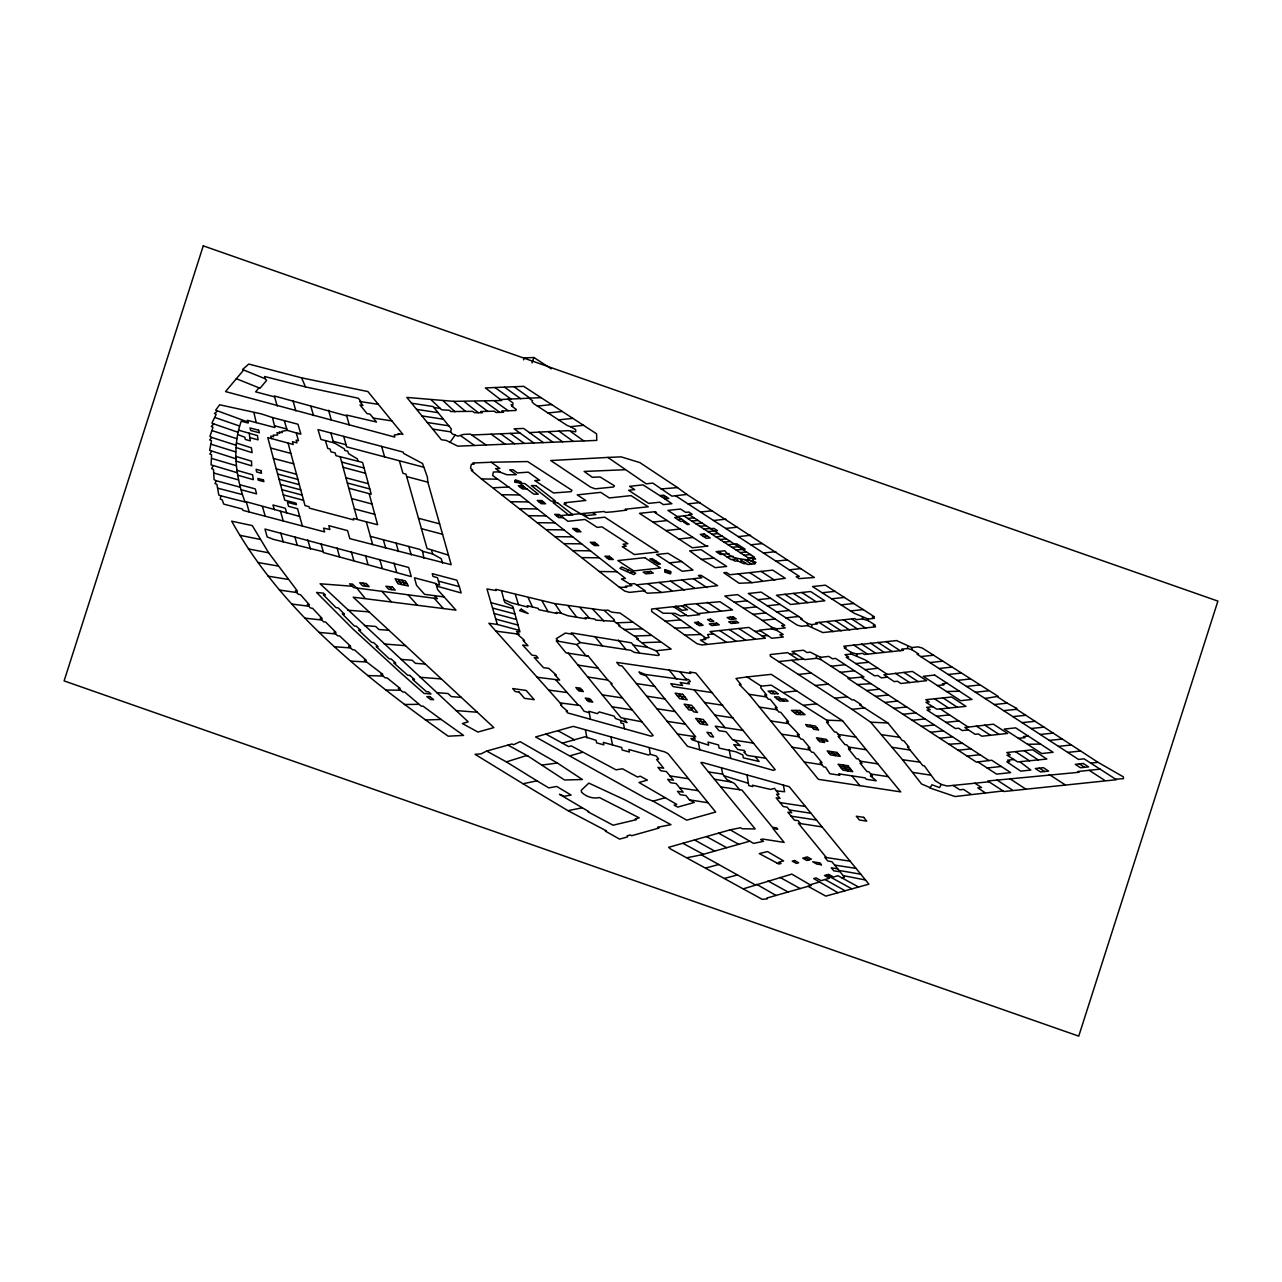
<?xml version="1.0" encoding="UTF-8"?>
<svg xmlns="http://www.w3.org/2000/svg" width="1282" height="1282" viewBox="0 0 1282 1282"><rect width="100%" height="100%" fill="white"/><g stroke="black" fill="none" stroke-linecap="round" stroke-linejoin="round"><path stroke-width="1.5" d="M348.768 488.218L371.219 494.195L362.582 462.465L358.047 461.264L357.309 458.844L348.544 453.652L347.807 451.216L344.81 450.447L344.361 448.892L334.394 442.963L320.917 439.438L318 429.582L403.237 452.113L403.638 453.443L422.547 463.507L427.371 477L427.835 482.176L451.184 564.705L349.794 538.616L347.582 530.636L328.785 525.652L329.907 529.514L323.561 528.12L324.618 531.934L302.44 526.037L299.668 516.406L244.798 501.358C235.471 476.007 232.138 447.114 241.224 421.201L248.163 423.028L247.346 420.288L274.925 427.515L272.425 417.531L261.304 413.878L219.639 404.775L215.632 410.192L247.859 422.002M236.032 458.796L209.671 450.351L211.466 440.704L209.671 439.918L211.786 437.466L236.289 445.319M211.594 451.408L209.847 454.036L211.578 454.757L211.065 464.853L237.426 472.786M213.02 465.831L211.642 468.635L213.501 469.372L214.078 479.676L216.081 480.702L215.072 483.586L216.882 484.292L218.837 495.124L220.808 495.813L220.328 499.147L222.171 499.804L223.757 504.114L242.458 509.034L242.891 510.332L302.44 526.037M211.786 437.466L209.96 436.409L212.988 427.243L211.242 426.457L213.822 423.925L238.148 432.338M604.287 610.424L607.924 610.136L611.754 612.187L620.119 613.068L671.159 649.093L656.096 650.743L647.714 647.394L636.657 638.789L638.34 638.724L618.821 625.937L619.927 625.472L614.11 621.289L614.431 619.895L604.287 610.424L554.785 603.63L495.813 589.319L496.102 590.537L486.968 588.951L497.32 624.446L519.514 630.44L519.931 631.898L516.486 631.465L519.178 634.237L495.91 631.129M761.171 686.142L760.787 687.825L766.716 695.084L764.745 694.78L768.303 699.155L770.338 699.459L777.132 707.888L775.241 707.6L778.815 711.975L780.706 712.263L788.51 721.702L786.475 721.397L799.391 734.971L797.276 734.65L800.913 739.041L802.82 739.329L810.048 748.079L808.029 747.775L811.618 752.149L813.573 752.454L822.05 762.806L820.079 762.518L823.701 766.892L825.624 767.181L829.839 773.719L839.838 775.241L838.7 773.847L865.094 777.87L866.215 779.264L876.215 780.786L870.494 775.882L872.449 776.171L868.892 771.796L866.92 771.508L860.03 763.078L861.985 763.367L858.411 758.992L856.456 758.704L848.476 748.944L850.447 749.249L848.652 747.069L846.857 744.874L844.902 744.57L838.156 736.333L840.127 736.637L836.537 732.246L834.566 731.958L826.537 722.103L828.493 722.407L826.65 720.163L771.299 685.181L761.171 686.142L747.037 676.944L735.98 678.466L741.076 684.7L739.361 684.444L748.928 694.283L818.381 779.328L900.749 791.891L842.578 720.772L771.283 674.348L747.037 676.944M485.974 444.934L470.43 434.117L463.395 434.406L457.978 436.168L452.306 433.925L450.607 431.842L451.344 428.909L433.092 406.554L411.538 403.189L406.843 397.42L453.62 401.346L501.711 400.529L485.349 387.917L523.697 386.347L596.579 433.829L596.787 440.399L457.802 446.168L446.473 440.511L441.361 439.71L411.538 403.189M984.993 698.466L998.133 696.35L922.255 648.019L918.088 646.865L911.855 647.554L896.551 640.567L843.844 646.208L846.12 647.698L844.229 647.891L851.136 652.394L856.777 654.044L862.738 653.355L864.485 654.493L903.377 650.343L901.647 649.205L907.72 648.484L911.919 649.702L918.649 654.012L917.063 654.189L1078.499 759.425L1084.075 758.832L1116.446 779.728L1003.934 791.507L987.749 780.994L1079.091 772.277L1077.89 771.492L1100.164 769.152M523.569 359.841L524.242 357.918L533.905 357.518L551.26 368.815M531.998 362.918L533.905 357.518M213.822 423.925L211.947 423.076L216.177 414.262L214.463 413.429L217.411 411.185M988.967 781.78L947.11 786.026L941.244 784.44L939.53 787.597L931.998 784.776L929.915 787.997L955.09 796.539L1003.309 790.93M449.998 442.338L455.142 435.047M236.369 378.703L225.536 391.571L394.824 437.082L394.247 434.983L398.782 434.422L398.173 433.653L402.901 434.39L367.886 391.571L301.574 377.837L248.74 364.056L242.522 369.536L265.134 378.719L266.624 380.385L260.022 388.254L236.369 378.703L243.66 370.049M258.996 387.837L255.615 391.843L274.572 396.843M626.85 571.5L628.757 570.105M630.327 573.054L633.805 574.592L635.712 573.198L621.802 567.013L619.895 568.407L630.327 573.054L632.234 571.644M497.32 624.446L488.859 623.276L561.788 704.796L560.587 704.876L562.077 706.558L567.461 711.173L566.227 711.254L567.75 712.936L651.16 736.188L653.179 735.548L610.953 683.899L612.107 683.707L607.844 680.085L588.374 656.256L565.987 652.842L556.244 640.888L576.788 644.558L580.217 642.538L630.6 650.262L634.526 652.442L658.035 655.519L659.349 654.782L656.096 650.743M507.96 745.082L528.152 756.188L564.529 779.985L582.381 779.52L557.398 763.03L520.123 741.653L513.441 744.762L512.031 743.977L486.679 751.06L481.103 753.848L475.029 754.329L523.04 783.751L536.966 780.834L548.776 787.901L556.708 786.459L571.083 795.048L564.417 796.266L559.449 794.295L588.759 811.586L587.941 811.794L613.084 825.207L636.513 819.631L635.247 818.942L639.205 817.82L599.383 797.532C593.053 799.023 586.034 796.731 581.515 792.132L581.275 790.289L588.855 783.11L625.616 800.208L670.967 824.679L657.538 827.275L658.948 828.06L631.673 835.72L630.279 834.951L627.122 835.832L627.587 836.89L619.607 839.117L605.376 831.137L606.418 830.864L567.974 810.673L523.04 783.751M687.264 857.69L701.398 854.854L749.778 841.184L753.592 843.396L763.543 841.296L760.627 839.518L762.742 839.037L784.135 842.418L772.934 828.493L777.773 829.262L776.684 827.916L772.405 827.243L741.957 790.065L720.676 786.908L700.885 762.63L702.151 762.405L789.279 786.731L868.892 884.147L825.832 896.118L808.061 886.327L766.828 898.057L767.325 898.842L762.245 899.355L670.278 848.828L668.611 847.322L730.227 829.823L740.531 827.755L742.23 828.765L755.162 828.941L720.676 786.908M743.304 888.843L791.795 874.1L811.234 885.461L808.061 886.327M784.953 594.319L810.641 591.547L824.839 600.793L790.641 604.479L776.427 595.249L784.953 594.319L799.167 603.566M500.3 399.519L541.052 397.644M486.679 751.06L506.358 761.877L526.133 755.707L528.152 756.188M545.86 734.057L568.631 746.589L571.195 745.868L616.001 769.825L622.507 768.799L637.426 777.004L640.247 776.203L647.394 780.129L638.981 782.501L676.784 804.407L674.14 805.144L677.713 807.099L694.203 802.484L689.476 799.872L685.934 795.529L680.213 794.648L677.473 791.282L683.194 792.164L676.191 783.558L670.47 782.677L667.714 779.328L673.451 780.193L666.432 771.588L660.711 770.722L657.97 767.357L663.691 768.222L656.592 759.505L658.66 759.008L656.192 755.979L650.375 754.345L648.372 754.954L628.901 749.521L629.382 752.005L622.187 749.986L621.706 747.518L603.325 742.374L603.806 744.858L596.611 742.855L596.13 740.371L585.057 736.765L562.381 743.159M810.801 884.564L819.567 881.984M837.963 892.705L813.717 878.587L816.089 877.914L821.089 880.638L829.47 878.266L824.486 875.526L828.653 874.356L833.524 877.032L837.979 875.718L858.571 887.016M809.118 859.821L811.41 859.18L807.291 856.905L802.724 858.203L806.843 860.462L809.118 859.821L805.016 857.562M653.083 801.154L686.719 820.159L715.677 812.035L668.13 753.704L664.749 751.893L573.23 726.365L535.588 736.958L645.84 798.382L653.083 801.154L664.877 797.837M570.314 755.691L582.252 752.374M705.837 868.01L718.721 864.501M724.538 878.394L737.454 874.933M673.563 606.69L685.229 605.441L699.7 614.639L687.472 615.953L673.563 606.69L651.641 609.03L651.641 611.482L697.007 643.708L701.879 644.974L765.402 638.164L748.912 627.427L710.004 631.593L726.493 642.33M841.953 877.898L844.485 877.273L840.095 871.792L833.765 870.798L831.265 867.818L837.739 868.827M568.679 810.528L582.028 807.82M287.152 430.335L281.816 431.345L282.2 432.659L279.348 431.778L279.796 433.316L276.992 432.579L277.713 435.047L273.114 435.159L273.579 436.809L270.774 436.072L271.512 438.588L293.241 444.469L292.44 441.713L296.975 442.899L296.174 440.143L298.466 440.736L296.398 433.556L298.273 433.476L287.152 430.335L284.284 420.64M643.74 590.842L647.378 593.213L661.384 592.492L717.583 585.65L700.982 575.281L698.37 575.554L701.799 577.797L636.385 584.848L634.494 583.614L629.911 584.111L621.482 578.951L625.376 578.374L519.707 494.964L492.625 475.494L493.394 472.048L499.996 471.792L495.605 468.651L499.884 468.475L491.23 462.257L472.914 462.994L474.308 463.924L471.359 464.34L470.494 468.202L472.818 470.382L471.311 470.366L481.423 478.939L619.35 587.252L624.751 591.098L629.542 592.38L645.15 590.682L636.385 584.848M751.909 582.701L785.289 578.31L772.742 570.137L729.907 574.753L726.429 572.493L723.817 572.766L739.169 583.278L751.909 582.701L738.336 573.855M685.229 605.441L684.219 604.767L719.955 601.723L732.551 609.928L698.129 613.613M1024.142 750.707L1032.731 749.826L1046.833 759.056L1017.636 761.909L1006.979 755.146L1010.296 754.794L1006.787 752.518L1024.142 750.707L1038.244 759.938M977.797 761.877L996.579 774.12L1010.697 772.613L991.707 760.226L976.355 762.117L847.979 678.402L863.94 676.944L835.56 658.419L832.419 658.756L828.829 656.416L820.496 657.313L810.288 652.153L806.971 652.506L803.493 650.23L792.052 651.464L804.599 659.637L816.538 658.275L820.72 659.509L849.501 678.242M675.406 495.669L799.343 576.387L796.186 576.724L799.071 578.615L814.342 577.493L686.848 494.435L671.96 496.15L652.826 483.106L646.192 483.811L607.86 457.434L550.715 460.526L590.553 487.128L595.201 488.827L613.581 487L614.463 485.798L600.12 476.968L592.284 477.273L584.143 471.439L625.055 469.741M811.57 624.622L817.451 623.805L815.817 622.748L854.838 618.581L856.472 619.655L862.578 618.966L868.202 620.632L875.221 625.199L873.33 625.392L875.59 626.85L822.868 632.571L807.66 625.6L801.378 626.273L797.196 625.119L748.303 593.486L761.171 592.108L802.131 618.805L800.689 618.966L807.42 623.405L811.57 624.622L811.827 626.818M887.352 674.38L912.431 671.447L926.646 680.678L900.909 683.498L897.496 681.255L894.147 681.591L883.955 674.749L887.352 674.38L865.222 659.909L851.328 654.028L845.014 654.685L848.652 657.073L846.264 657.329L874.548 675.806L877.705 675.486L881.327 677.857L887.448 677.2M541.917 765.066L557.398 763.03M968.247 727.102L993.438 724.202L1007.62 733.448L981.868 736.221L978.406 733.961L975.105 734.314L964.865 727.471L968.247 727.102L940.315 708.914L936.693 709.138L925.941 702.312L929.242 701.943L925.796 699.7L951.677 697.007L965.955 706.334L940.315 708.914M729.138 553.584L720.42 554.497L716.157 551.693L724.827 550.779C733.208 561.74 745.836 557.285 755.995 562.477L753.688 562.718L748.175 559.192L748.127 557.846L683.739 515.845M718.561 551.436L731.093 559.625L737.358 558.888L737.599 560.859L743.961 563.743L746.268 563.503M868.074 619.03L874.324 618.341L872.305 617.011L874.324 616.77L825.384 585.185L812.516 586.563L854.068 613.197L868.074 619.03L868.202 620.632M865.142 669.669L877.978 668.259M929.931 662.57L942.767 661.159M966.516 686.415L979.368 685.005M556.692 515.973L604.175 511.486L605.537 512.383L612.604 511.838L626.61 510.124L625.215 509.226L648.211 506.791L631.048 495.605L609.335 497.945L600.745 492.352L577.221 494.884L585.81 500.477L564.433 502.768L565.971 503.778L563.92 504.002L589.432 518.857L604.784 517.191L658.227 551.965L634.382 554.545L622.283 546.677L626.209 546.244L623.084 544.209L627.86 543.696L601.995 526.87L597.204 527.383L585.009 519.45L567.862 521.309L559.16 514.467L554.689 514.354L558.68 517.591L563.231 517.688M734.282 602.187L747.134 600.793M743.592 608.245L756.444 606.835M752.951 614.318L765.787 612.924M762.277 620.392L771.588 627.186L776.94 628.821L785.225 627.924L781.619 625.568L784.712 625.231L737.647 594.624L724.811 596.018L762.277 620.392L775.129 618.998M798.349 659.605L787.677 652.666L770.162 654.557L770.354 656.208L778.559 661.56L803.67 659.028M939.017 668.499L951.869 667.089M948.215 674.492L961.067 673.082M957.301 680.405L970.154 678.995M947.142 683.226L942.35 683.739L944.033 684.828L937.414 685.55M778.559 661.56L834.854 698.193L847.37 696.831L852.145 699.94L853.732 699.764L861.151 704.603L859.581 704.779L887.913 722.968L902.304 740.547L903.81 740.772L909.034 747.166L907.528 746.941L922.832 765.626L924.322 765.851L935.107 780.626L941.244 784.44M946.549 691.511L959.449 691.254M834.854 698.193L851.969 709.331L864.837 707.936M932.895 706.67L926.566 707.36L930.171 709.699L927.046 710.036L955.459 728.545L958.616 728.208L962.237 730.564L968.375 729.923M912.223 720.308L925.059 718.914M1028.196 736.028L1023.405 736.557L1025.039 737.631L1018.421 738.336L1004.207 729.089L1015.648 727.856L1053.131 752.294L1041.737 753.528L1018.421 738.336M1027.555 744.297L1040.503 744.057M537.43 406.09L551.661 404.567M548.007 412.98L562.237 411.458M558.583 419.871L572.814 418.349M529.162 398.349L532.559 400.721L532.046 401.907L534.113 403.91L567.253 425.512L570.506 426.698L583.486 425.303M687.985 503.858L700.357 502.544M700.517 512.031L711.927 510.797M677.633 519.45L681.479 519.034M687.777 518.473L694.027 517.8M691.799 521.101L698.049 520.428M713.513 520.492L725.852 519.162M695.822 523.729L702.071 523.056M699.86 526.341L706.11 525.684M665.919 530.54L692.264 547.767L707.952 546.084L705.212 545.395L655.022 512.672L656.48 512.512L655.198 511.678L639.462 513.345L665.919 530.54L680.117 529.033M725.724 528.44L737.134 527.206M703.369 536.389L707.215 535.972M715.965 536.854L722.215 536.18M738.272 536.613L750.627 535.283M720.035 539.514L726.285 538.841M724.01 542.094L730.259 541.437M750.851 544.802L762.277 543.584M763.431 552.991L775.786 551.661M775.947 561.147L787.372 559.93M789.311 569.849L800.737 568.631M757.822 599.704L770.69 598.325M822.163 592.749L835.031 591.355M767.149 605.777L780.017 604.399M831.617 598.806L844.485 597.428M686.431 615.28L680.422 615.937L674.989 613.341L663.098 613.213L655.983 608.565M776.459 611.835L789.327 610.456M841.072 604.864L853.924 603.469M785.722 617.876L798.606 616.498M850.559 610.937L863.411 609.559M713.561 633.901L707.632 634.542L709.042 637.587L703.818 638.148L705.773 639.43L700.437 640.006L707.183 644.397M771.636 628.853L759.457 630.151L771.812 638.26L783.302 637.058L779.857 634.798L783.158 634.462L777.132 630.52L771.636 628.853L771.588 627.186M755.018 631.401L760.482 630.808M790.129 654.253L795.465 653.692M831.073 666.239L845.223 664.717M798.365 674.444L811.25 673.066M840.415 672.329L854.549 670.807M815.336 685.501L828.22 684.107L847.37 696.831M783.911 692.312L796.763 690.934M866.6 690.549L879.42 689.171M875.526 696.366L888.362 694.988M803.75 705.228L816.586 703.85M884.868 702.456L897.688 701.078M893.874 708.337L906.711 706.959M903.009 714.298L915.845 712.904M994.303 704.539L1007.203 703.161L1016.818 708.497L1015.616 708.625L1098.017 762.325L1123.32 776.844L1123.513 778.655L1115.661 779.2M936.629 716.269L949.481 714.891M945.972 722.359L958.84 720.981M921.486 726.349L934.338 724.955L988.935 760.547M930.556 732.246L943.44 730.868M939.754 738.256L952.606 736.878M958.135 750.242L971.003 748.864M967.125 756.108L980.009 754.729M987.14 767.982L1001.258 766.46M690.004 515.188L677.313 516.534L667.922 510.396L680.598 509.05L685.678 512.367L688.803 512.031L692.168 514.226L689.043 514.563L754.489 557.189L748.127 557.846L755.579 558.984L753.047 557.333M652.682 522.095L667.137 520.556M707.904 531.597L717.487 530.668L714.01 528.408L703.882 528.969M711.927 534.225L718.176 533.552M678.627 539.017L693.065 537.478M669.332 562.862L681.72 561.564L692.969 570.089L682.136 571.227L656.528 554.497L667.97 553.295L681.72 561.564M762.197 636.064L767.581 635.503M975.394 692.2L988.326 690.854M1003.71 710.661L1016.658 709.315M1012.86 716.622L1025.808 715.276M1022.107 722.647L1035.055 721.301M1031.081 728.497L1044.029 727.15M1040.215 734.458L1053.163 733.096M1049.317 740.403L1062.281 739.041M1039.349 768.11L1035.311 768.527L1040.535 771.94L1048.596 771.091L1043.388 767.678L1039.349 768.11L1044.558 771.508M732.102 547.334L738.368 546.677M740.131 552.59L746.461 551.933M701.462 559.369L715.228 567.654L726.686 566.452L701.078 549.69L689.636 550.907L701.462 559.369L713.882 558.071M726.974 556.933L733.256 556.276M744.137 555.218L750.467 554.561M737.599 560.859L735.035 561.131L732.519 559.481M920.7 656.56L933.649 655.214M1058.467 746.364L1071.432 745.002M1067.73 752.39L1080.678 751.044M1013.966 759.521L1007.588 760.178L1009.687 761.54L1006.851 761.828L1020.712 771.123L1030.824 770.065L1020.007 761.845M1090.629 763.111L1098.017 762.325M659.845 495.573L663.788 495.173L668.787 498.458L664.845 498.842L643.067 484.884L629.59 486.311L634.718 489.644L628.613 490.301L648.644 503.393L659.717 502.224L663.387 504.611L671.928 503.714L664.845 498.842M653.996 561.612L658.099 564.272L660.438 564.032L652.298 558.696L649.926 558.936L653.996 561.612L656.368 561.372M696.943 624.078L700.677 623.693M662.457 497.208L666.287 496.823M732.407 621.466L728.721 621.818L731.253 623.485L738.64 622.78L736.108 621.097L732.407 621.466L734.939 623.132M855.799 663.563L868.843 662.281M728.016 544.706L736.894 543.84L745.13 549.209L736.108 549.962M665.15 621.193L680.63 619.895M660.935 488.955L677.553 487.593L686.848 494.435M533.793 442.963L514.13 428.829L523.633 428.428L529.402 432.595L568.15 430.656L575.73 431.778L575.666 429.566L570.506 426.698M857.418 684.556L870.927 683.643M948.952 744.249L962.51 743.32M493.33 487.769L509.002 486.984M472.016 434.983L519.899 432.995M491.23 462.257L527.607 461.552L571.98 490.333L571.099 491.663L553.487 492.961L534.786 480.542L539.706 480.333L528.28 472.161L517.447 472.914L513.024 469.741L509.675 469.885L516.374 474.693L507.031 474.757L499.051 471.824M607.86 457.434L621.145 456.873L639.814 462.578L677.553 487.593M616.257 622.828L632.827 622.203M623.773 629.51L641.994 628.805M674.476 628.164L691.206 627.507M634.622 636.048L651.176 635.423M684.524 635.119L700.917 634.478M642.122 642.715L660.358 642.026M431.281 399.968L441.729 409.807L449.389 410.272L450.831 411.554L472.705 411.362L474.324 412.644L482.288 412.756L480.67 411.49L494.291 411.202L496.054 412.483L503.538 412.243L501.775 410.961L515.893 410.496L516.277 409.423L511.486 405.977L512.832 405.929L511.101 404.679L512.896 404.615L512.88 402.836L507.848 399.231M425.4 719.987L441.136 719.442L463.571 735.403L448.203 736.188C365.226 677.329 281.96 611.546 231.673 521.181L252.282 525.604L268.659 552.798L297.472 591.13L295.357 590.826L298.321 594.303L300.421 594.608L309.347 604.751L307.279 604.495L310.484 608.005L312.552 608.277L322.167 618.501L320.147 618.277L323.593 621.818L325.612 622.042L335.932 632.347L333.945 632.17L337.631 635.744L339.618 635.92L350.611 646.288L348.672 646.144L352.598 649.734L354.537 649.878L366.203 660.262L364.312 660.166L382.725 674.316L380.866 674.252L385.257 677.874L387.1 677.922L400.128 688.434L398.317 688.418L402.901 692.04L404.695 692.056L421.265 706.142L423.012 706.126L441.136 719.442M404.391 704.491L418.861 704.331M511.021 501.727L528.537 501.935M519.514 508.714L537.382 508.922M528.729 515.701L546.244 515.909M537.222 522.687L555.09 522.896M546.452 529.674L563.952 529.883M554.93 536.661L572.798 536.87M564.144 543.648L581.643 543.856M572.621 550.619L590.489 550.827M581.836 557.606L599.335 557.814M619.35 587.252L626.674 587.332L625.36 586.291L631.866 585.666L629.911 584.111M385.706 690.037L400.609 690.229M481.423 478.939L497.208 479.148M501.807 494.724L519.707 494.964M599.431 571.516L616.995 571.756M777.116 698.914L785.497 699.059L788.093 701.126L779.696 700.982L774.52 696.847L778.719 696.911L783.895 701.062M794.055 712.423L802.452 712.552M520.348 487.304L524.739 487.4L533.825 494.131L538.296 494.195L525.043 483.683L514.643 482.16L515.396 479.837L520.957 481.776L520.38 483.554L524.739 487.4M527.415 489.035L522.335 488.923L518.345 485.686L522.992 485.814M574.576 530.091L578.983 530.187L580.986 531.806L576.58 531.71L572.573 528.472L576.98 528.569L578.983 530.187M592.316 543.905L596.707 544.001M606.915 557.814L611.322 557.91M539.209 502.063L543.648 502.191M367.758 675.55L383.062 676.063M826.65 720.163L842.578 720.772M851.969 709.331L870.686 722.215L887.913 722.968M350.691 661.127L366.396 661.977M334.538 646.753L350.627 647.939M434.726 595.681L437.402 598.678L353.656 587.605L352.133 586.243L320.099 583.775L468.218 721.83L462.401 723.529L477.914 732.054L493.874 727.599L353.223 597.188L455.943 610.136L437.643 589.64L435.912 583.486L414.423 577.797L416.57 585.377L424.55 594.335L444.165 596.947M347.839 610.2L369.056 611.867M364.409 625.568L375.658 626.449L378.975 629.526L388.943 630.295M384.296 643.997L405.497 645.663M400.865 659.365L412.115 660.246L415.432 663.323L425.384 664.092M420.192 677.297L441.409 678.947M436.761 692.649L448.011 693.53L451.328 696.607L461.28 697.376M456.088 710.581L477.305 712.231M319.314 632.427L335.788 633.949M537.238 677.281L559.657 680.069L554.802 674.813L556.196 674.973L548.84 668.371L543.536 667.698L534.225 657.57L538.168 658.067L535.972 655.679L531.998 655.182L522.687 645.07L527.992 645.727L523.088 640.439L524.482 640.599L523.425 639.446L517.079 633.917M776.443 790.898L784.584 791.731L783.398 785.097M305.068 618.18L321.862 620.039M614.11 621.289L595.89 620.151L594.816 619.046L585.153 617.62L586.195 618.837L568.07 615.793L561.34 613.325L556.276 612.379L556.917 613.469L538.905 609.735L538.103 608.341L527.271 605.745L527.896 607.123L511.534 602.909L503.906 599.639L501.55 590.906M291.783 604.062L308.882 606.242M548.664 690.085L567.157 692.536M560.074 702.873L580.057 705.533L584.031 711.222L589.255 712.744L590.425 719.234M577.381 689.251L581.836 689.844L583.374 691.575L578.919 690.982L575.842 687.537L580.297 688.13L581.836 689.844M586.787 699.796L591.242 700.389L592.781 702.119L588.326 701.526L585.249 698.065L589.704 698.674L591.242 700.389M870.686 722.215L902.56 759.761L919.995 762.165M279.46 590.057L296.847 592.572M882.128 734.778L899.644 737.294M669.188 670.101L616.722 662.393L619.318 665.534L622.042 665.951L687.505 746.332L773.318 770.338L775.193 769.665L695.854 672.97L689.652 672.024L690.774 673.403L669.188 670.101L676.656 679.252M770.786 720.965L788.286 723.593M416.586 409.375L438.059 412.644M378.318 404.327L359.697 401.49L362.934 405.449L360.002 405L367.085 413.653L370.033 414.102L376.507 422.034L346.444 415.015L349.297 425.047M421.954 415.929L443.412 419.214M427.323 422.515L448.796 425.8M373.254 418.06L391.875 420.913M432.707 429.101L450.607 431.842M639.333 652.618L631.433 642.827L571.291 632.875L580.217 642.538M686.014 679.172L688.722 679.588L690.325 681.559L687.921 682.152L689.363 683.915L680.181 682.521L682.601 685.501L670.807 683.675L673.21 686.639L712.472 692.649M568.23 653.179L577.974 665.102L598.101 668.178M748.928 694.283L766.524 696.959M587.717 677.008L607.844 680.085M759.409 707.087L777.036 709.779M704.491 702.472L722.76 705.26M687.921 704.731L693.69 711.847L697.472 712.423L691.703 705.324L684.139 704.155L688.738 709.843L692.536 710.42M577.974 665.102L602.316 694.876L622.459 697.953M714.779 715.068L733.048 717.872M838.332 734.442L855.975 737.134M892.4 747.342L910.076 750.05M602.316 694.876L612.059 706.799L632.186 709.875M781.619 734.169L799.087 736.846M703.914 724.442L707.696 725.019L703.241 719.523L695.661 718.353L700.132 723.849L703.914 724.442L699.443 718.93M743.32 730.468L715.292 726.189L718.962 730.676L726.077 731.75L732.759 739.938L753.672 743.159M848.652 747.069L866.295 749.762M612.059 706.799L621.033 717.776L641.929 721.798M860.206 761.188L877.849 763.88M912.896 772.421L930.604 775.129M839.71 766.203L849.517 767.71M804.279 762.005L821.874 764.697M841.329 768.19L851.136 769.681M870.67 773.991L888.314 776.684M708.465 771.94L722.727 774.12L726.766 779.52L734.458 783.462L739.634 789.728M780.017 802.596L805.417 806.474M747.005 774.921L748.752 785.545L752.678 786.635L752.502 785.225L770.658 789.44L774.504 788.35L778.975 794.215L776.62 794.327L780.001 798.446L776.155 797.853L783.254 806.538L787.084 807.131L789.408 809.968L810.961 813.253M689.476 799.872L707.92 802.708M789.408 809.968L791.715 812.788L787.869 812.211L791.106 816.153L816.506 820.031M822.115 826.906L798.349 823.268L826.377 857.562M636.433 683.562L654.669 686.367M677.425 695.902L685.005 697.071M646.689 696.174L664.925 698.962M686.511 707.103L694.091 708.257M817.035 728.032L807.227 726.525L805.625 724.538L815.448 726.061L818.653 730.019L813.733 729.25L810.545 725.308M656.945 708.77L675.181 711.574M697.889 721.109L705.469 722.279M818.06 739.778L827.884 741.284L826.281 739.313L816.458 737.791L819.663 741.749L824.582 742.502L821.377 738.56M667.185 721.365L685.453 724.17M792.212 747.246L809.823 749.97M828.797 752.903L838.62 754.409M677.441 733.977L695.709 736.781L646.08 675.822L640.599 673.963L638.981 671.976L645.423 674.476L686.832 680.165L679.957 671.752M765.883 758.287L747.358 755.435L743.864 752.197L745.291 751.861L744.169 750.467L737.727 749.473L733.753 744.602L740.211 745.595L734.073 740.147M669.941 775.898L688.37 778.719M679.7 787.869L698.129 790.69M850.158 861.216L824.775 857.305L827.803 860.991L831.858 861.696L839.069 870.446L860.783 874.228M834.662 865.094L856.007 868.379M433.829 407.468L440.303 408.477M572.365 634.189L565.314 633.084L556.228 638.724L558.311 641.208M633.26 645.086L647.714 647.394M268.098 576.179L287.873 579.352M714.411 779.216L731.044 782.004M257.746 562.477L277.793 565.987M248.388 548.936L268.659 552.798M843.139 875.59L865.542 880.029M239.782 535.283L260.246 539.434M396.555 581.275L397.997 583.791L408.381 585.986L405.513 580.938L395.128 578.743L396.555 581.275L406.939 583.454M265.134 378.719L264.589 376.491L305.501 386.908L358.319 398.253L361.171 401.715M323.24 551.725L273.354 539.337L267.169 536.902L264.957 529.049L408.686 567.477L411.266 576.612L323.481 552.59L321.093 543.905M997.909 697.087L1007.203 703.161M358.047 461.264L335.98 455.687L335.163 452.915L330.884 451.793L330.051 449.02L327.759 448.428L325.404 440.607M692.969 736.349L695.229 739.009L690.966 738.448L692.008 739.762L708.642 745.163L708.033 742.038L718.513 744.97L719.122 748.095L735.98 751.829L742.807 754.938L743.368 757.87L759.136 761.46L755.226 756.636M369.152 493.65L377.613 524.739L353.383 518.441L353.704 519.915L309.507 508.169L309.074 506.678L305.02 505.605L288.081 443.123M220.808 495.813L246.481 502.368L249.189 511.999M217.892 488.234L242.282 494.548M272.425 417.531L297.953 424.23L300.885 434.165L298.273 433.476M274.685 425.832L286.767 429.005M346.701 415.897L274.332 395.978L277.184 405.993M330.852 432.979L333.208 441.328L346.076 444.726M423.589 467.177L346.669 446.857L343.704 436.393M406.682 476.583L427.835 482.176M418.477 518.265L439.63 523.857M421.425 528.697L442.578 534.274M399.375 460.783L402.917 473.298L405.993 474.116L427.034 548.504L448.476 555.122M366.315 521.79L370.386 536.325L419.727 549.369L422.595 551.292L432.627 553.952L441.248 558.712L442.498 563.167M438.444 581.131L459.357 586.659L461.151 592.941L436.649 586.098M436.104 584.143L439.566 585.073L437.466 577.653L433.044 576.483L432.242 573.663L456.857 580.201L459.357 586.659M492.641 608.085L514.931 613.982M271.512 438.588L267.762 437.579L284.732 500.172L296.046 503.185L296.479 504.723L287.472 502.32L288.546 506.31L297.584 508.73L299.668 516.406M249.862 437.643L258.067 439.838L257.426 435.576L238.596 430.191M341.653 462.065L364.104 468.042M270.582 448.011L290.87 453.411M343.079 467.305L365.514 473.282M273.419 458.427L293.69 463.828M345.916 477.753L368.367 483.731M347.342 482.993L369.793 488.955M276.239 468.843L296.511 474.244M277.649 474.052L297.937 479.452M279.059 479.26L299.347 484.66M351.589 498.57L371.972 504.002M280.47 484.468L300.757 489.868M354.409 508.922L374.793 514.354M281.896 489.676L302.167 495.092M283.306 494.9L303.578 500.3M491.102 602.7L513.441 608.63M723.929 775.738L748.303 783.302M494.195 613.533L516.47 619.478L519.514 630.44M239.766 484.724L255.278 488.891L256.544 493.874L241.048 489.708M216.081 480.702L240.423 487.256M495.781 619.094L518.024 625.087M214.014 473.106L238.532 479.901M237.058 470.382L252.602 474.821L253.371 479.66L237.811 475.221M589.255 712.744L588.983 711.302L597.364 713.641L599.191 711.911L614.19 716.141L615.536 718.529L627.09 722.631L624.19 719.09M211.738 458.459L236.321 465.687M930.107 787.645L921.518 783.959L902.56 759.761M235.936 456.456L251.512 461.183L251.705 465.847L236.128 461.135M211.129 444.245L235.728 451.905M236.465 443.059L251.4 447.835L252.121 452.674L236.096 447.546M588.374 656.256L585.602 655.358L576.788 644.558M212.251 430.64L236.833 438.7M664.957 570.859L670.662 572.75M214.975 417.515L239.478 425.993M515.011 480.99L520.588 482.945M237.699 434.502L244.958 437.322L245.279 439.438L250.343 440.88L249.189 433.22M682.841 843.284L703.129 854.197M706.446 836.569L726.622 847.642M826.569 874.933L851.889 888.875M557.862 730.692L574.384 739.778M768.014 880.958L788.077 892.016M718.529 833.14L738.688 844.277M780.129 877.465L800.192 888.57M694.54 839.95L714.571 851.008M701.398 854.854L755.002 884.708M825.079 879.532L845.094 890.766M756.572 884.276L776.027 895.445M730.227 829.823L749.778 841.184M506.358 761.877L536.966 780.834M1089.155 770.306L1104.699 780.353M1049.205 774.504L1065.07 784.76M707.247 602.3L720.949 611.177M712.936 623.517L715.532 625.183M801.907 592.492L816.105 601.739M761.107 571.403L774.697 580.249M793.478 593.406L807.676 602.652M984.8 725.131L998.982 734.378M749.746 572.621L762.293 580.794M903.906 672.377L918.12 681.607M976.323 726.045L990.505 735.291M895.381 673.322L909.595 682.553M593.037 512.72L595.858 514.563L586.339 515.588L583.502 513.745M693.306 578.711L706.927 587.589M681.912 579.945L694.491 588.134M670.518 581.179L684.139 590.04M791.683 660.326L828.22 684.107M696.895 604.191L709.507 612.395M659.124 582.397L671.704 590.585M647.763 583.63L661.384 592.492M1079.332 763.928L1084.54 767.325M851.649 618.934L865.847 628.18M885.99 641.449L900.156 650.679M843.428 619.799L857.626 629.061M877.914 642.314L892.08 651.544M835.287 620.664L849.517 629.943M826.938 621.562L841.184 630.84M861.568 644.061L875.734 653.291M819.086 622.395L833.332 631.689M861.119 677.233L934.338 724.955M1009.799 778.671L1025.888 789.151M996.979 780.017L1012.299 789.984M738.849 628.5L755.338 639.237M729.266 629.526L745.755 640.263M681.591 605.841L687.505 609.703L682.152 610.264L675.758 606.098M719.667 630.552L736.156 641.304M753.688 562.718L755.242 563.743L747.839 564.529L740.9 559.994L741.14 561.901M744.666 559.625L751.556 564.128M943.007 697.905L957.237 707.215M1015.44 751.621L1029.542 760.851M934.498 698.802L948.68 708.081M853.556 644.91L867.593 654.157M730.163 617.187L733.144 619.142M974.945 783.206L981.531 787.517L977.813 787.917L985.297 792.821M971.051 794.327L963.551 789.408L959.801 789.808L953.119 785.417M646.897 571.74L649.525 573.471M870.574 643.099L884.051 652.41M494.371 400.897L508.217 410.737M460.575 435.624L474.356 445.447M514.034 386.747L529.899 398.109M570.65 431.489L583.807 440.928M504.483 387.132L520.62 398.702M494.964 387.533L511.101 399.087M548.632 431.81L562.558 441.777M539.001 432.21L552.895 442.178M529.402 432.595L543.312 442.578M510.3 433.396L524.194 443.364M500.637 433.797L514.531 443.764M491.134 434.181L505.044 444.149M558.776 431.024L573.166 441.345M671.96 613.661L705.725 637.939M484.548 401.282L499.804 412.355M474.564 401.554L487.865 411.41M464.308 401.619L478.298 412.708M771.443 691.126L774.681 693.706M795.657 710.42L800.833 714.555M453.62 401.346L465.462 411.25M443.187 400.833L455.046 411.81M352.133 586.243L349.553 583.855L352.47 584.079L356.733 588.021L365.001 598.133M592.717 609.174L603.886 621.049M389.119 586.611L391.971 589.688M362.982 583.166L365.851 586.243M434.197 598.261L443.348 608.485M408.077 594.8L417.227 605.024M381.94 591.355L391.106 601.578M555.683 679.684L578.583 705.34M580.121 607.748L589.464 618.261M842.995 764.985L847.851 770.915M851.889 775.866L859.918 785.658M791.106 816.153L794.327 820.095L798.173 820.688L800.561 823.605M694.203 689.86L725.067 727.679M678.979 693.754L683.45 699.235M835.303 755.627L832.114 751.685M618.357 640.087L626.049 649.557M594.832 636.481L602.508 645.952M568.134 605.937L576.74 617.251M333.208 441.328L334.394 442.963M554.785 603.63L561.34 613.325M402.051 580.201L404.92 585.249M398.59 579.48L401.458 584.528M542.142 601.114L548.103 611.642M528.28 597.989L532.511 606.995M301.574 377.837L305.501 386.908M503.906 599.639L504.884 602.492L512.8 606.338L516.47 619.478M515.444 594.72L518.521 604.703M393.959 563.006L396.619 571.932M379.76 559.417L382.26 568.15M286.671 512.976L285.293 508.233L272.954 504.98L274.332 509.723M280.502 511.358L283.258 520.973M262.457 506.598L265.23 516.213M328.545 410.288L331.397 420.32M310.901 406.442L313.513 415.592M351.348 551.901L353.832 560.619M293.017 400.913L295.87 410.929M431.697 550.683L432.627 553.952M381.635 446.408L384.6 456.873M307.824 539.898L310.436 549.145M408.846 546.501L411.202 554.882M396.09 543.119L398.462 551.516M383.35 539.754L385.722 548.135M294.908 536.982L297.12 544.818M280.646 532.719L283.258 541.949M365.514 555.491L367.982 564.368M370.386 536.325L372.661 544.674M340.179 456.648L357.261 519.402M337.102 547.975L339.522 556.837M253.916 412.644L256.256 422.627M721.446 767.79L722.727 774.12M620.568 720.772L620.985 722.952L623.501 723.673L624.494 728.753M610.953 736.958L612.508 744.938M585.377 729.827L586.932 737.807M422.595 551.292L423.941 558.247M729.202 749.938L730.852 758.447M698.193 741.493L699.796 749.778M649.173 747.63L650.375 754.345M856.777 654.044L856.969 655.679M851.136 652.394L851.328 654.028M807.42 623.405L807.66 625.6M753.015 559.24L753.159 560.619M776.94 628.821L777.132 630.52M820.496 657.313L820.72 659.509M816.313 656.08L816.538 658.275M862.466 617.363L862.578 618.966M907.656 646.32L907.72 648.484M911.855 647.554L911.919 649.702M665.15 569.673L664.765 572.044L670.47 573.935L670.855 571.564L665.15 569.673M203.261 245.856L64.1 680.902L1078.739 1036.144L1217.9 601.098L203.261 245.856M521.245 609.158L519.514 610.585L528.152 613.565L521.245 609.158M794.536 860.51L792.244 861.151L796.362 863.411L798.638 862.77L794.536 860.51M776.588 862.786L759.281 853.604L767.533 851.568L783.574 860.943L778.671 862.241L780.978 863.507L778.815 864.036L776.588 862.786M716.638 623.1L709.25 623.917L711.831 625.6L719.218 624.783L716.638 623.1M934.658 675.069L923.248 676.319L960.619 700.677L972.028 699.459L934.658 675.069M644.75 557.67L617.844 560.571L633.661 570.875L660.567 567.974L644.75 557.67M685.469 521.934L683.707 522.127L687.472 524.578L689.219 524.386L685.469 521.934M710.677 619.206L707.568 619.527L710.661 621.546L713.77 621.225L710.677 619.206M1083.354 763.495L1075.294 764.344L1080.502 767.758L1088.578 766.908L1083.354 763.495M733.208 616.882L727.134 617.507L730.115 619.462L736.188 618.837L733.208 616.882M698.257 622.107L694.524 622.491L699.363 625.664L703.097 625.279L698.257 622.107M678.563 517.127L674.685 517.511L680.662 521.437L684.54 521.053L678.563 517.127M704.203 533.985L700.325 534.37L706.302 538.312L710.18 537.927L704.203 533.985M650.615 571.371L643.163 572.109L645.791 573.839L653.243 573.118L650.615 571.371M429.839 696.575L426.842 696.639L430.656 699.571L433.637 699.668L429.839 696.575M557.494 502.688L553.039 502.624L568.375 514.739L572.974 514.883L557.494 502.688M535.812 485.622L531.341 485.558L551.1 501.102L555.587 501.182L535.812 485.622M778.046 693.77L771.331 693.658L768.094 691.062L774.809 691.19L778.046 693.77M799.856 710.484L791.459 710.356L796.651 714.491L805.032 714.635L799.856 710.484M541.645 500.573L537.238 500.461L541.244 503.698L545.635 503.794L541.645 500.573M594.72 542.382L590.313 542.286L594.303 545.507L598.71 545.619L594.72 542.382M609.319 556.292L604.912 556.196L608.918 559.417L613.325 559.529L609.319 556.292M409.823 675.406L407.788 675.293L393.83 662.97L395.785 663.098L391.202 658.996L389.295 658.836L376.203 646.561L378.078 646.689L373.703 642.635L371.668 642.394L358.704 630.151L360.659 630.295L356.348 626.257L354.345 626.001L342.262 613.838L344.393 614.126L338.272 607.908L335.996 607.62L323.32 594.768L325.34 594.96L323.449 593.133L316.558 592.46L352.806 628.869L401.891 673.931L424.134 693.466L430.976 693.963L428.589 691.847L426.441 691.671L412.612 679.412L414.471 679.54L409.823 675.406M366.251 583.566L359.713 582.765L362.582 585.842L369.12 586.643L366.251 583.566M392.388 587.012L385.85 586.211L388.702 589.287L395.241 590.089L392.388 587.012M519.098 692.12L515.332 691.607L512.672 688.562L526.181 690.453L534.241 699.684L524.482 698.321L519.098 692.12M821.393 864.757L816.874 864.084L812.676 861.776L819.999 862.93L821.393 864.757M847.899 765.723L838.091 764.232L842.947 770.162L852.754 771.668L847.899 765.723M863.651 817.355L856.28 816.233L859.389 820.015L866.76 821.137L863.651 817.355M682.777 694.331L675.197 693.161L679.652 698.658L687.232 699.812L682.777 694.331M710.757 732.871L706.991 732.294L710.42 736.525L713.593 737.006L710.757 732.871M837.018 752.438L827.194 750.915L830.399 754.874L840.223 756.396L837.018 752.438M258.611 430.191L249.942 427.932L250.727 430.496L259.397 432.755L258.611 430.191M263.435 479.933L257.81 478.442L258.291 480.173L263.9 481.663L263.435 479.933M260.951 470.622L256.096 469.276L256.656 471.952L261.512 473.298L260.951 470.622"/></g></svg>
